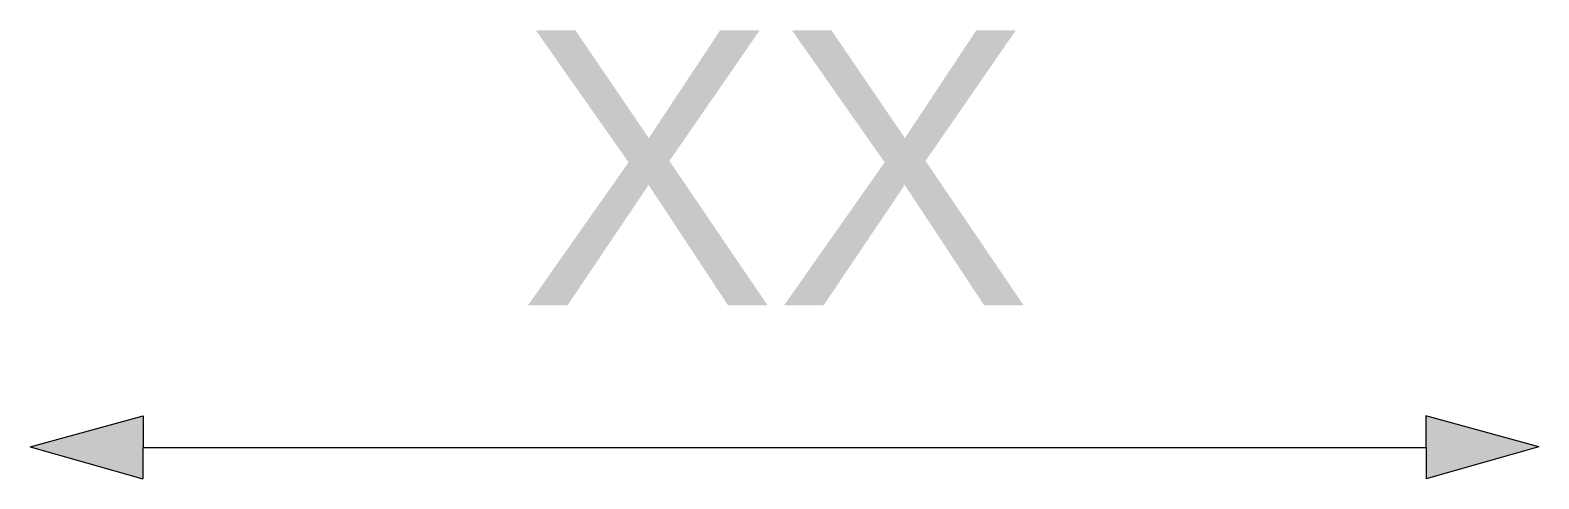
# Model space of a CAD drawing. Header units: metres. Extents: x -3.87 to 4.37, y -0.43 to 2.01.
import ezdxf
from ezdxf.enums import TextEntityAlignment as Align

# ---------------------------------------------------------------- set-up
doc = ezdxf.new("R2010")
doc.units = ezdxf.units.M
doc.styles.add('arial', font='ARIAL.TTF')

msp = doc.modelspace()

# ---------------------------------------------------------------- hatches: boundary and pattern name
h = msp.add_hatch(color=256)
h.paths.add_polyline_path([(-3.866, -0.2587), (-3.2492, -0.0892), (-3.2498, -0.261)])
h.paths.add_polyline_path([(-3.866, -0.2587), (-3.2498, -0.261), (-3.2504, -0.4327)])
h = msp.add_hatch(color=256)
h.paths.add_polyline_path([(4.3663, -0.2587), (3.7496, -0.0892), (3.7502, -0.261)])
h.paths.add_polyline_path([(4.3663, -0.2587), (3.7502, -0.261), (3.7508, -0.4327)])

# ---------------------------------------------------------------- linework, layer by layer
for p, q in [((-3.866, -0.2587), (-3.2492, -0.0892)), ((-3.2492, -0.0892), (-3.2504, -0.4327)), ((4.3663, -0.2587), (3.7496, -0.0892)), ((3.7496, -0.0892), (3.7508, -0.4327)), ((-3.866, -0.2587), (-3.2504, -0.4327)), ((-3.2498, -0.261), (3.7502, -0.261)), ((4.3663, -0.2587), (3.7508, -0.4327))]:
    msp.add_line(p, q)

# ---------------------------------------------------------------- texts
at = {"style": 'arial'}
msp.add_attdef('XX', text='', height=1.5, dxfattribs=at).set_placement((0.2013, 1.2644), align=Align.MIDDLE_CENTER)

doc.saveas('drawing.dxf')
